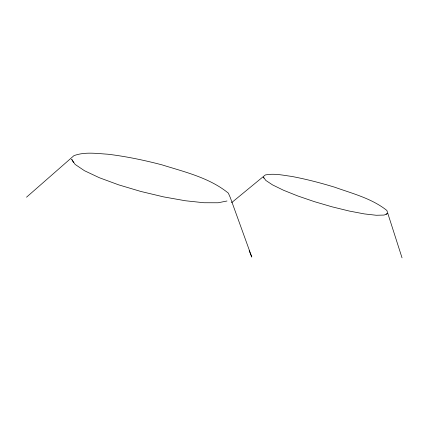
<?xml version="1.0" encoding="UTF-8"?>
<svg xmlns="http://www.w3.org/2000/svg" width="425" height="425" viewBox="0 0 425 425"><rect width="100%" height="100%" fill="white"/><g stroke="black" fill="none" stroke-linecap="round" stroke-linejoin="round"><path stroke-width="0.64" d="M26.515 197.205L73.961 155.64C84.825 151.64 96.608 153.521 107.865 154.217C126.161 156.427 144.224 160.198 162.042 164.873C184.848 172.008 209.445 177.751 228.347 193.125L230.329 197.662L251.802 257.061L249.151 250.702M231.614 202.667L265.269 174.972C274.019 173.182 282.917 175.238 291.608 176.412C306.165 179.137 320.503 182.883 334.666 187.197C352.511 193.561 371.811 198.454 386.872 210.46L402.034 257.842M386.081 214.365L387.712 213.387L384.168 215.061L376.231 215.262L364.289 213.903L349.159 211.023L332.047 206.821L314.399 201.647L297.744 195.946L283.454 190.219L272.595 184.923L265.832 180.45L263.426 177.082L263.957 178.192M226.992 200.993L218.131 202.773L203.984 202.741L185.364 200.754L163.646 196.892L140.686 191.42L118.559 184.817L99.275 177.698L84.453 170.701L75.124 164.417L71.687 159.295L73.504 162.509"/></g></svg>
